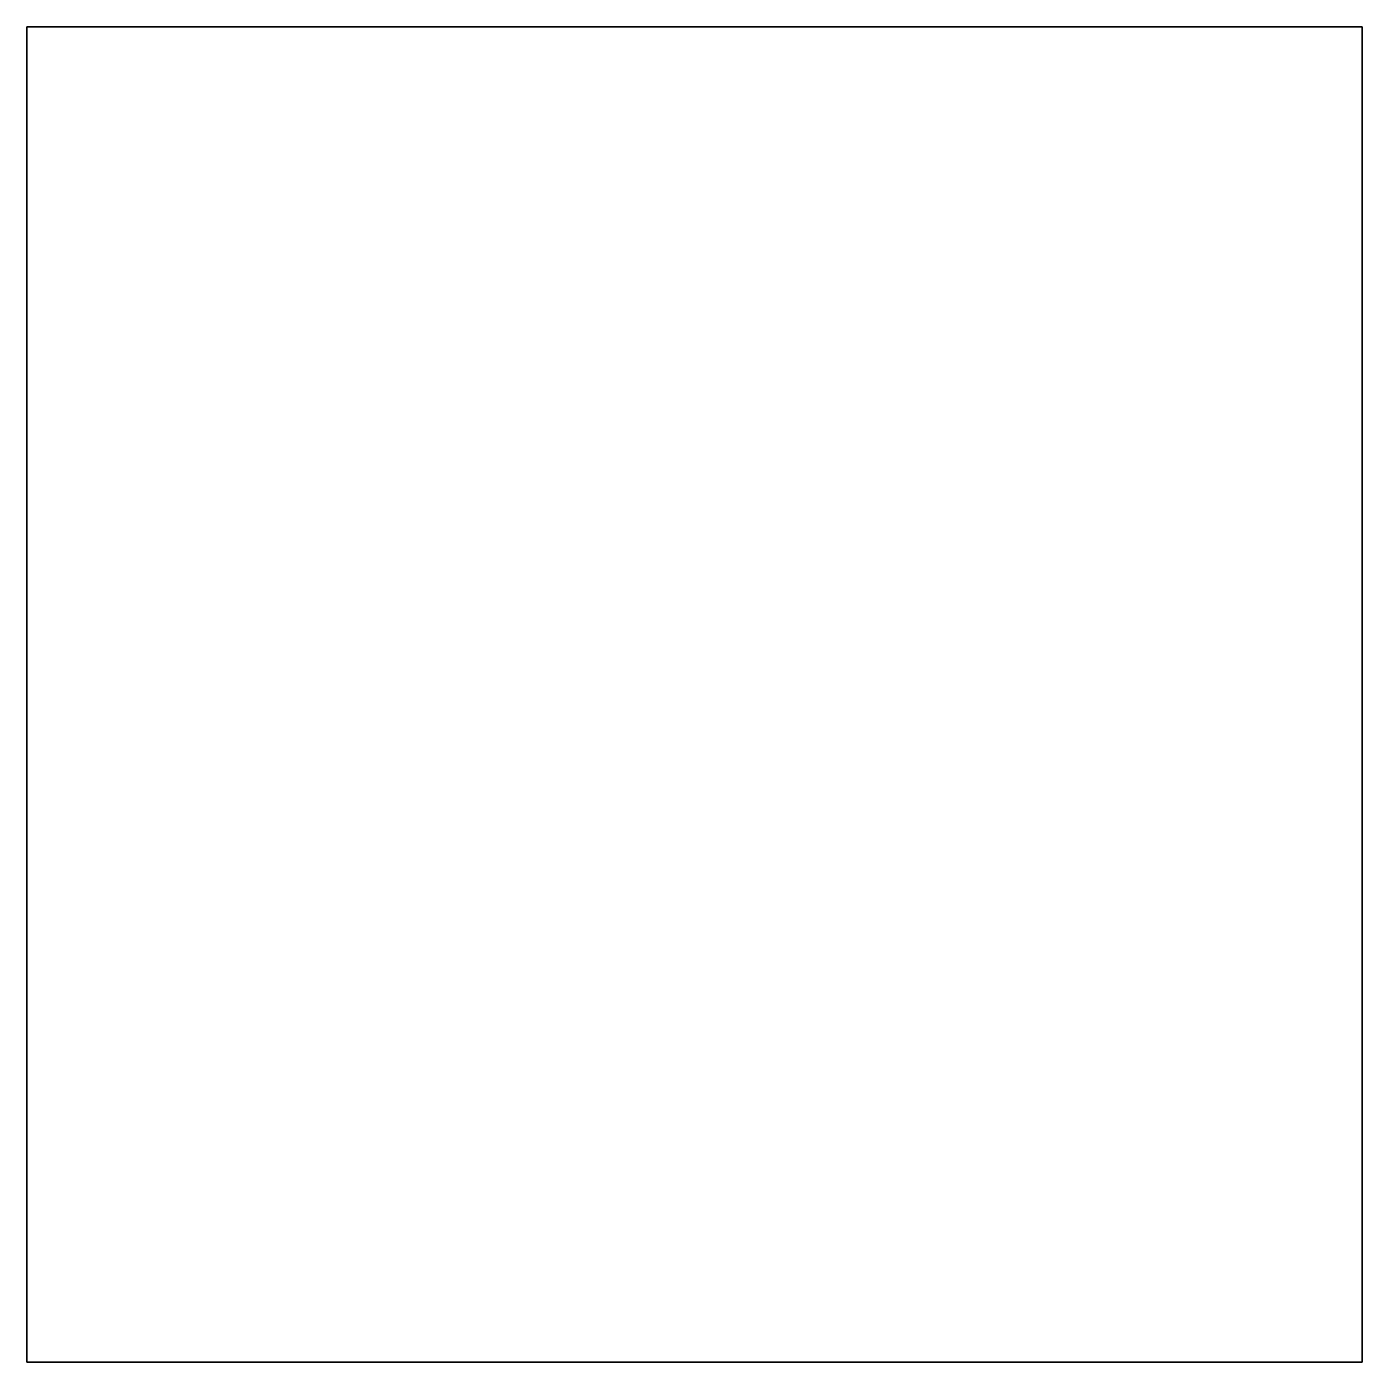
# Model space of a CAD drawing. Header units: millimetres. Extents: x -1.4 to 1.4, y -5.1 to 19.
# Drawn here: x 0 to 1, y 18 to 19 of the extents above.
import ezdxf

# ---------------------------------------------------------------- set-up
doc = ezdxf.new("R2010")
doc.units = ezdxf.units.MM

msp = doc.modelspace()

# ---------------------------------------------------------------- linework, layer by layer
for points in [[(0, 19, -5), (0, 18, -5), (1, 18, -5), (1, 19, -5)], [(1, 19, -5), (1, 19, -6), (0, 19, -6), (0, 19, -5)], [(0, 19, -6), (0, 18, -6), (0, 18, -5), (0, 19, -5)], [(1, 19, -6), (1, 18, -6), (0, 18, -6), (0, 19, -6)], [(1, 18, -5), (1, 18, -6), (1, 19, -6), (1, 19, -5)], [(0, 18, -5), (0, 18, -6), (1, 18, -6), (1, 18, -5)]]:
    msp.add_3dface(points)

doc.saveas('drawing.dxf')
